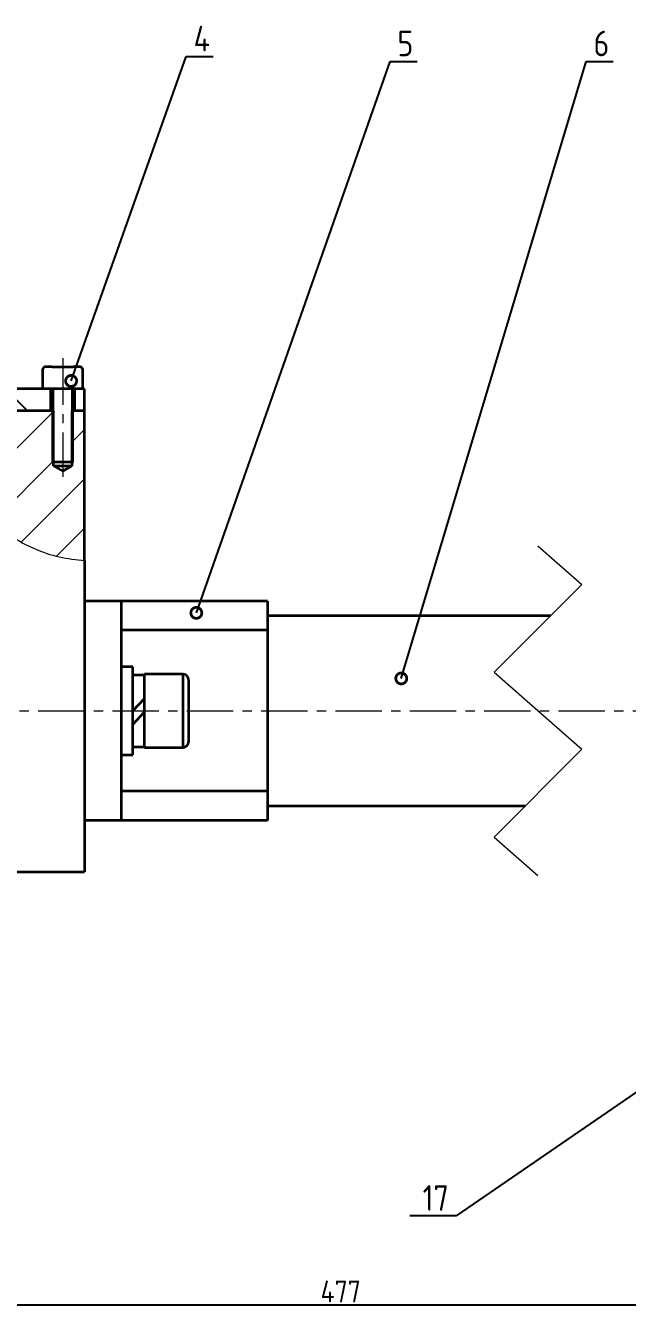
# Model space of a CAD drawing. Header units: millimetres. Extents: x -418 to 1730, y 105 to 1293.
# Drawn here: x 132.4 to 296.8, y 727.1 to 1078 of the extents above; entities that cross this region are included whole.
import ezdxf
from ezdxf import colors
from ezdxf.entities.mleader import LeaderData, LeaderLine
from ezdxf.math import Vec2, Vec3

# ---------------------------------------------------------------- set-up
doc = ezdxf.new("R2010")
doc.units = ezdxf.units.MM
doc.linetypes.add('CENTERX2', pattern=[20.32, 12.7, -2.54, 2.54, -2.54])
for name, color, linetype, lineweight in [('中心线层', 6, 'CENTERX2', 15), ('剖面线层', 6, 'Continuous', 15), ('图形轮廓线', 7, 'Continuous', 35), ('文字', 6, 'Continuous', 25), ('细实线', 6, 'Continuous', 25)]:
    doc.layers.add(name, color=color, linetype=linetype, lineweight=lineweight)
doc.styles.get("Standard").update_dxf_attribs({"font": 'gbenor.shx', "bigfont": 'gbcbig.shx'})
doc.dimstyles.new('圆标注', dxfattribs={"dimtxt": 6, "dimasz": 4, "dimexe": 1.25, "dimexo": 0.625, "dimtad": 1, "dimlfac": 0.5, "dimdsep": 46, "dimtxsty": 'Standard', "dimcen": 2.5, "dimadec": 0, "dimazin": 0, "dimtfac": 1, "dimtmove": 0, "dimatfit": 3, "dimfxl": 1, "dimarcsym": 0})

# ---------------------------------------------------------------- blocks, each defined once
blk = doc.blocks.new('_DotSmall')
at = {"color": 0, "linetype": 'ByBlock', "const_width": 0.5}
blk.add_lwpolyline([(-0.0625, 0, 1), (0.0625, 0, 1)], format="xyb", close=True, dxfattribs=at)
blk = doc.blocks.new('*D53')
at = {"layer": 'Defpoints', "color": 0, "transparency": 16777216}
for p in [(-251.52, 846.68), (702.99, 846.68), (702.99, 728.32)]:
    blk.add_point(p, dxfattribs=at)
at = {"layer": '文字', "color": 0, "lineweight": -2, "transparency": 16777216}
for p, q in [((-251.52, 846.06), (-251.52, 727.07)), ((702.99, 846.06), (702.99, 727.07)), ((-247.52, 728.32), (698.99, 728.32))]:
    blk.add_line(p, q, dxfattribs=at)
at = {"layer": '文字', "color": 0, "transparency": 16777216}
for points in [[(-247.52, 728.98), (-247.52, 727.65), (-251.52, 728.32)], [(698.99, 728.98), (698.99, 727.65), (702.99, 728.32)]]:
    blk.add_solid(points, dxfattribs=at)
at = {"layer": '文字', "color": 0, "transparency": 16777216, "insert": (218.49, 731.94), "char_height": 6, "attachment_point": 5}
blk.add_mtext('477', dxfattribs=at)

msp = doc.modelspace()

# ---------------------------------------------------------------- hatches: boundary and pattern name
at = {"layer": '剖面线层'}
h = msp.add_hatch(dxfattribs=at)
h.set_pattern_fill('ANSI31', color=256, scale=3)
h.set_pattern_definition([(45, (-3052.254, -859.192), (-6.735192, 6.735192), [])])
edge = h.paths.add_edge_path()
edge.add_line((139.474, 958.682), (139.48, 972.682))
edge.add_line((139.48, 972.682), (112.3, 972.682))
edge.add_spline(control_points=[(112.3, 972.682), (112.548, 969.367), (113.027, 962.955), (115.699, 953.863), (120.097, 945.856), (126.544, 939.282), (133.991, 935.077), (141.452, 932.507), (146.147, 931.983), (148.48, 931.722)], knot_values=[0, 0, 0, 0, 0.1641602, 0.3175506, 0.4650338, 0.6120052, 0.7668593, 0.8841762, 1, 1, 1, 1], degree=3, periodic=0)
edge.add_line((148.48, 931.722), (148.48, 972.682))
edge.add_line((148.48, 972.682), (145.48, 972.682))
edge.add_line((145.48, 972.682), (145.48, 958.682))
edge.add_line((145.48, 958.682), (139.474, 958.682))
h.paths.add_polyline_path([(139.98, 957.682), (144.98, 957.682), (142.48, 956.18)], flags=16)
at = {"layer": '细实线'}
h = msp.add_hatch(dxfattribs=at)
h.set_pattern_fill('ANSI31', color=256, scale=3, angle=90)
h.set_pattern_definition([(135, (105.731, -481.969), (-6.73519, -6.73519), [])])
h.paths.add_polyline_path([(-117.698, 978.682), (-245.52, 978.682), (-245.52, 972.682), (-237.52, 972.682), (-120.427, 972.682)])
h.paths.add_polyline_path([(-51.52, 978.682), (-117.698, 978.682), (-120.427, 972.682), (-51.52, 972.682)])
h.paths.add_polyline_path([(83.749, 978.682), (-6.931, 978.682), (-7.621, 976.21, -1), (-7.773, 975.668, -1), (-7.621, 976.21), (-6.931, 978.682), (-51.52, 978.682), (-51.52, 972.682), (85.595, 972.682)])
h.paths.add_polyline_path([(139.18, 978.682), (112.361, 978.682), (112.3, 972.682), (139.18, 972.682)])
h.paths.add_polyline_path([(148.48, 978.682), (145.78, 978.682), (145.78, 972.682), (148.48, 972.682)])
h.paths.add_polyline_path([(139.482, 978.682), (139.18, 978.682), (139.18, 972.682), (139.48, 972.682)])
h.paths.add_polyline_path([(145.48, 978.682), (144.98, 978.682), (144.98, 972.682), (145.48, 972.682)])
h.paths.add_polyline_path([(145.78, 978.682), (145.48, 978.682), (145.48, 972.682), (145.78, 972.682)])

# ---------------------------------------------------------------- linework, layer by layer
at = {"layer": '中心线层'}
for p, q in [((142.48, 987.044), (142.48, 954.635)), ((13.828, 890.66), (518.533, 890.66))]:
    msp.add_line(p, q, dxfattribs=at)
at = {"layer": '剖面线层'}
for p, q in [((139.98, 978.682), (139.98, 972.682)), ((144.98, 972.682), (144.98, 978.682)), ((139.48, 972.682), (139.474, 958.682)), ((145.48, 958.682), (145.48, 972.682)), ((272.406, 935.732), (284.406, 925.207)), ((284.406, 925.207), (260.406, 901.207)), ((260.406, 901.207), (284.406, 880.157)), ((284.406, 880.157), (260.406, 856.157)), ((260.406, 856.157), (272.406, 845.632))]:
    msp.add_line(p, q, dxfattribs=at)
msp.add_open_spline([(112.3, 972.682), (112.548, 969.367), (113.027, 962.955), (115.699, 953.863), (120.097, 945.856), (126.544, 939.282), (133.991, 935.077), (141.452, 932.507), (146.147, 931.983), (148.48, 931.722)], degree=3, knots=[0, 0, 0, 0, 0.1641602, 0.3175506, 0.4650338, 0.6120052, 0.7668593, 0.8841762, 1, 1, 1, 1], dxfattribs=at)
at = {"layer": '图形轮廓线'}
for p, q in [((136.98, 983.932), (136.98, 978.682)), ((139.593, 984.682), (137.73, 984.682)), ((139.593, 984.682), (141.036, 984.682)), ((141.036, 984.682), (143.923, 984.682)), ((143.923, 984.682), (145.366, 984.682)), ((147.23, 984.682), (145.366, 984.682)), ((147.98, 978.682), (147.98, 983.932)), ((145.366, 982.082), (144.98, 982.082)), ((139.18, 978.682), (112.361, 978.682)), ((144.98, 978.682), (136.98, 978.682)), ((139.18, 978.682), (139.18, 972.682)), ((139.48, 972.682), (139.482, 978.682)), ((147.98, 978.682), (144.98, 978.682)), ((145.48, 972.682), (145.48, 978.682)), ((145.78, 972.682), (145.78, 978.682)), ((148.48, 978.682), (145.78, 978.682)), ((148.48, 972.682), (148.48, 978.682)), ((139.98, 972.682), (112.3, 972.682)), ((139.98, 957.682), (139.98, 972.682)), ((148.48, 972.682), (144.98, 972.682)), ((144.98, 972.682), (144.98, 957.682)), ((148.48, 931.722), (148.48, 972.682)), ((145.48, 958.682), (139.474, 958.682)), ((139.98, 957.682), (144.98, 957.682)), ((139.98, 957.682), (142.48, 956.18)), ((142.48, 956.18), (144.98, 957.682)), ((148.48, 931.722), (148.48, 846.682)), ((158.48, 920.682), (148.48, 920.682)), ((158.48, 920.682), (158.48, 912.682)), ((198.48, 920.682), (158.48, 920.682)), ((198.48, 920.682), (198.48, 912.682)), ((275.881, 916.682), (198.48, 916.682)), ((158.48, 912.682), (158.48, 868.682)), ((198.48, 912.682), (158.48, 912.682)), ((198.48, 912.682), (198.48, 868.682)), ((161.68, 902.682), (158.48, 902.682)), ((161.68, 890.682), (161.68, 902.682)), ((164.88, 900.455), (161.68, 900.455)), ((175.38, 900.682), (164.88, 900.682)), ((164.88, 890.682), (164.88, 900.682)), ((175.38, 890.682), (175.38, 900.682)), ((176.88, 899.182), (176.88, 890.682)), ((161.68, 890.66), (164.88, 894.082)), ((161.68, 878.682), (161.68, 890.682)), ((161.68, 886.977), (164.88, 890.399)), ((164.88, 880.682), (164.88, 890.682)), ((175.38, 880.682), (175.38, 890.682)), ((176.88, 890.682), (176.88, 882.182)), ((161.68, 880.802), (164.88, 880.802)), ((158.48, 878.682), (161.68, 878.682)), ((164.88, 880.682), (175.38, 880.682)), ((158.48, 868.682), (158.48, 860.682)), ((198.48, 868.682), (158.48, 868.682)), ((198.48, 868.682), (198.48, 860.682)), ((198.48, 864.682), (268.931, 864.682)), ((158.48, 860.682), (148.48, 860.682)), ((198.48, 860.682), (158.48, 860.682)), ((125.779, 846.682), (148.48, 846.682))]:
    msp.add_line(p, q, dxfattribs=at)
for centre, radius, start, end in [((137.73, 983.932), 0.75, 89.9965, 180.0035), ((147.23, 983.932), 0.75, 359.9965, 90.0035), ((175.38, 899.182), 1.5, 0.00018, 90.0001), ((175.38, 882.182), 1.5, 270.00038, 359.99933)]:
    msp.add_arc(centre, radius, start, end, dxfattribs=at)

# ---------------------------------------------------------------- dimensions: what is measured, and where the dimension line sits
at = {"layer": '文字'}
dim = msp.add_linear_dim(base=(702.989, 728.316), p1=(-251.52, 846.682), p2=(702.989, 846.682), text='477', dimstyle='圆标注', dxfattribs=at)
dim.commit()
dim.dimension.update_dxf_attribs({"geometry": '*D53', "text_midpoint": (218.487, 728.316), "dimtype": 160})

# ---------------------------------------------------------------- leaders
ml = msp.add_multileader_mtext('Standard', dxfattribs=at)
ml.set_content('4', color=256)
ml.set_leader_properties()
ml.set_arrow_properties(name='DOTSMALL')
ml.build(insert=Vec2(0, 0))
ml.multileader.update_dxf_attribs({"text_left_attachment_type": 6, "text_right_attachment_type": 6, "dogleg_length": 0, "arrow_head_size": 6})
ctx = ml.context
ctx.base_point, ctx.char_height, ctx.arrow_head_size, ctx.plane_origin = Vec3(176.273, 1069.538), 7, 6, Vec3(144.797, 980.846)
ctx.left_attachment, ctx.right_attachment = 6, 6
notes = []
notes.append((ctx, [(0, (1, 1, 0), (176.273, 1069.538), (1, 0), 0, [(0, [(144.797, 980.846)], 0, [])])]))
ctx.mtext.insert, ctx.mtext.flow_direction = Vec3(178.273, 1077.938), 5
ml = msp.add_multileader_mtext('Standard', dxfattribs=at)
ml.set_content('5', color=256)
ml.set_leader_properties()
ml.set_arrow_properties(name='DOTSMALL')
ml.build(insert=Vec2(0, 0))
ml.multileader.update_dxf_attribs({"text_left_attachment_type": 6, "text_right_attachment_type": 6, "dogleg_length": 0, "arrow_head_size": 6})
ctx = ml.context
ctx.base_point, ctx.char_height, ctx.arrow_head_size, ctx.plane_origin = Vec3(232, 1068.205), 7, 6, Vec3(179.024, 917.443)
ctx.left_attachment, ctx.right_attachment = 6, 6
notes.append((ctx, [(0, (1, 1, 0), (232, 1068.205), (1, 0), 0, [(0, [(179.024, 917.443)], 0, [])])]))
ctx.mtext.insert, ctx.mtext.flow_direction = Vec3(234, 1076.605), 5
ml = msp.add_multileader_mtext('Standard', dxfattribs=at)
ml.set_content('6', color=256)
ml.set_leader_properties()
ml.set_arrow_properties(name='DOTSMALL')
ml.build(insert=Vec2(0, 0))
ml.multileader.update_dxf_attribs({"text_left_attachment_type": 6, "text_right_attachment_type": 6, "dogleg_length": 0, "arrow_head_size": 6})
ctx = ml.context
ctx.base_point, ctx.char_height, ctx.arrow_head_size, ctx.plane_origin = Vec3(285.597, 1068.205), 7, 6, Vec3(235.045, 899.527)
ctx.left_attachment, ctx.right_attachment = 6, 6
notes.append((ctx, [(0, (1, 1, 0), (285.597, 1068.205), (1, 0), 0, [(0, [(235.045, 899.527)], 0, [])])]))
ctx.mtext.insert, ctx.mtext.flow_direction = Vec3(287.597, 1076.605), 5
ml = msp.add_multileader_mtext('Standard', dxfattribs=at)
ml.set_content('17', color=256)
ml.set_leader_properties()
ml.set_arrow_properties(name='DOTSMALL')
ml.build(insert=Vec2(0, 0))
ml.multileader.update_dxf_attribs({"text_left_attachment_type": 6, "text_right_attachment_type": 6, "dogleg_length": 0, "arrow_head_size": 6})
ctx = ml.context
ctx.base_point, ctx.char_height, ctx.arrow_head_size, ctx.plane_origin = Vec3(240.797, 752.603), 7, 6, Vec3(444.543, 886.161)
ctx.left_attachment, ctx.right_attachment, ctx.text_align_type = 6, 6, 2
notes.append((ctx, [(0, (1, 1, 0), (250.047, 752.603), (-1, 0), 0, [(0, [(444.543, 886.161)], 0, [])])]))
ctx.mtext.insert, ctx.mtext.alignment, ctx.mtext.flow_direction = Vec3(248.047, 761.003), 3, 5
for ctx, leaders in notes:
    for number, flags, end, landing, length, lines in leaders:
        leader = LeaderData()
        leader.index, (leader.has_last_leader_line, leader.has_dogleg_vector, leader.attachment_direction) = number, flags
        leader.last_leader_point, leader.dogleg_vector, leader.dogleg_length = Vec3(end), Vec3(landing), length
        for number, points, colour, breaks in lines:
            line = LeaderLine()
            line.index, line.vertices, line.color, line.breaks = number, Vec3.list(points), colors.encode_raw_color(colour), breaks
            leader.lines.append(line)
        ctx.leaders.append(leader)

doc.saveas('drawing.dxf')
